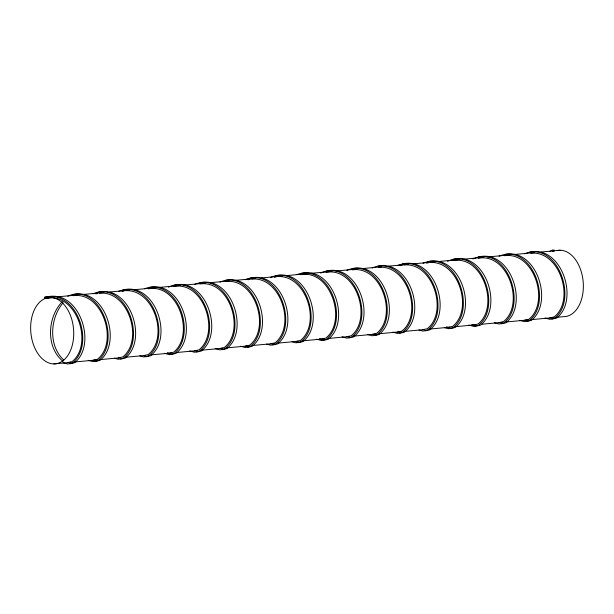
<?xml version="1.0" encoding="UTF-8"?>
<svg xmlns="http://www.w3.org/2000/svg" width="614" height="614" viewBox="0 0 614 614"><rect width="100%" height="100%" fill="white"/><g stroke="black" fill="none" stroke-linecap="round" stroke-linejoin="round"><path stroke-width="0.92" d="M62.344 301.589C47.416 316.916 45.528 347.301 63.05 361.354M63.15 302.725C49.957 318.021 48.207 345.759 63.733 360.004M524.486 253.843C557.374 239.936 578.657 300.062 554.496 318.298L549.822 319.326L545.025 318.006M67.724 296.186C100.612 282.286 121.894 342.405 97.733 360.641L93.052 361.677L88.255 360.349M93.098 293.83C125.985 279.93 147.268 340.056 123.107 358.292L118.433 359.32L114.434 358.215M118.471 291.481C151.359 277.574 172.641 337.7 148.481 355.936L143.806 356.972L139.808 355.859M144.635 288.687C177.561 277.044 197.693 334.914 173.862 353.587L169.18 354.616L164.383 353.288M168.443 287.214C201.515 271.611 223.696 332.888 199.235 351.231L194.561 352.267L189.764 350.939M194.6 284.42C227.487 270.521 248.77 330.647 224.609 348.882L219.935 349.911L215.138 348.583M219.973 282.072C252.861 268.164 274.143 328.29 249.99 346.526L245.308 347.562L240.511 346.235M245.354 279.715C278.242 265.816 299.525 325.942 275.364 344.178L270.682 345.206L266.691 344.101M270.728 277.367C303.615 263.46 324.898 323.586 300.737 341.821L296.063 342.858L292.064 341.745M296.892 274.573C329.818 262.93 349.949 320.792 326.111 339.473L321.437 340.501L316.64 339.174M320.692 273.1C353.764 257.489 375.952 318.773 351.492 337.117L346.81 338.153L342.013 336.825M346.856 270.306C379.744 256.406 401.026 316.532 376.866 334.768L372.191 335.797L367.395 334.469M372.23 267.957C405.117 254.05 426.4 314.176 402.239 332.412L397.565 333.448L392.768 332.12M397.603 265.601C430.491 251.702 451.774 311.82 427.62 330.063L422.939 331.092L418.94 329.987M422.985 263.252C455.872 249.345 477.155 309.471 452.994 327.707L448.312 328.743L444.321 327.63M447.575 261.334C480.647 245.73 502.828 307.008 478.367 325.359L473.693 326.387L468.896 325.059M472.949 258.985C506.02 243.374 528.201 304.659 503.749 323.002L499.067 324.038L494.27 322.711M499.105 256.192C531.993 242.292 553.275 302.41 529.122 320.654L524.44 321.682L519.644 320.354M549.791 251.533L552.239 250.167L554.227 250.044M67.609 362.628L72.053 361.646C94.295 343.986 75.959 290.445 45.006 298.573L44.707 297.23L46.817 297.038M92.983 360.28L97.426 359.29C118.932 342.221 102.576 291.443 73.189 295.71M95.101 360.08L96.874 359.689M118.356 357.924L122.808 356.941C144.075 339.964 128.341 290.361 99.506 293.193M143.737 355.575L148.181 354.585C169.226 337.654 154.091 289.355 125.816 290.668M194.484 350.87L198.936 349.88C220.672 332.665 203.679 280.844 173.754 286.469M219.866 348.514L224.31 347.532C245.807 330.455 229.459 279.685 200.072 283.952M245.239 346.166L249.683 345.175C271.181 328.106 254.833 277.328 225.445 281.596M247.35 345.966L249.131 345.575M270.613 343.809L275.064 342.827C296.324 325.85 280.598 276.246 251.755 279.078M295.994 341.461L300.438 340.471C321.483 323.54 306.348 275.233 278.073 276.553M346.741 336.756L351.185 335.766C372.928 318.551 355.936 266.729 326.011 272.355M372.115 334.4L376.566 333.417C398.064 316.34 381.708 265.57 352.321 269.838M397.496 332.051L401.94 331.061C423.207 314.084 407.473 264.481 378.638 267.313M399.607 331.852L401.387 331.46M422.869 329.695L427.313 328.713C448.581 311.735 432.855 262.132 404.012 264.964M498.998 322.642L503.442 321.652C525.185 304.429 508.185 252.615 478.268 258.241M524.371 320.285L528.823 319.303C550.321 302.226 533.965 251.448 504.578 255.723M549.745 317.937L554.196 316.947C575.456 299.97 559.73 250.366 530.887 253.198M551.863 317.737L553.644 317.346M69.796 363.833L74.471 362.797C97.503 344.876 79.521 289.701 47.769 296.854M95.17 361.477L99.844 360.449C123.138 342.29 104.464 286.277 72.191 294.674M120.544 359.129L125.225 358.092C148.511 339.933 129.846 283.921 97.572 292.318M196.672 352.068L201.346 351.039C224.64 332.88 205.966 276.868 173.693 285.264M222.045 349.711L226.727 348.683C249.783 330.739 231.724 275.463 199.918 282.755M247.427 347.363L252.101 346.334C275.394 328.175 256.721 272.163 224.448 280.56M272.8 345.007L277.474 343.978C300.768 325.819 282.095 269.807 249.821 278.203M348.929 337.953L353.603 336.925C376.896 318.758 358.223 262.746 325.95 271.15M374.302 335.597L378.984 334.569C402.04 316.624 383.98 261.349 352.175 268.64M399.676 333.248L404.357 332.22C427.643 314.053 408.978 258.041 376.697 266.445M425.057 330.892L429.731 329.864C453.025 311.705 434.351 255.693 402.078 264.089M501.185 323.839L505.859 322.81C529.145 304.644 510.48 248.632 478.206 257.036M526.559 321.483L531.233 320.454C554.296 302.51 536.237 247.235 504.424 254.526M551.932 319.134L556.614 318.106C579.9 299.939 561.227 243.927 528.953 252.331M44.822 297.199C77.026 288.956 95.615 344.868 72.352 362.997L67.678 364.025L62.881 362.697M51.806 297.529L45.006 298.573M95.753 293.868L97.634 293.53M122.946 289.969C155.219 281.573 173.885 337.585 150.599 355.744L145.917 356.772L144.321 356.327M122.071 291.343L123.944 291.005M148.319 287.613C180.593 279.216 199.266 335.229 175.972 353.388L171.298 354.424L169.694 353.979M148.381 288.826C178.306 283.2 195.298 335.014 173.555 352.236L169.111 353.219L167.284 352.712M248.01 279.754L249.883 279.416M275.195 275.855C307.468 267.451 326.141 323.471 302.856 341.63L298.174 342.658L296.577 342.213M274.32 277.229L276.2 276.891M300.576 273.499C332.849 265.102 351.515 321.114 328.229 339.273L323.555 340.302L321.951 339.864M300.637 274.711C330.555 269.086 347.555 320.899 325.811 338.122L321.368 339.105L319.541 338.598M400.267 265.639L402.139 265.302M427.451 261.741C459.725 253.336 478.398 309.349 455.104 327.515L450.43 328.544L448.834 328.099M426.576 263.114L428.449 262.777M430.322 262.439C458.604 261.119 473.732 309.425 452.695 326.356L448.243 327.346L446.424 326.832M452.825 259.384C485.098 250.988 503.772 307 480.486 325.159L475.804 326.188L474.208 325.75M452.886 260.597C482.811 254.963 499.804 306.785 478.068 324.008L473.624 324.99L471.798 324.484M50.509 297.491L52.42 297.314M57.186 296.869L77.234 295.012M83.911 294.39L103.95 292.533M109.676 292.003L129.723 290.146M134.489 289.701L155.488 287.759M158.351 287.49L180.301 285.456M183.164 285.188L205.114 283.154M209.888 282.716L228.976 280.943M235.653 280.322L255.693 278.464M261.426 277.935L282.417 275.985M286.239 275.632L307.23 273.69M311.052 273.337L332.044 271.388M335.866 271.035L356.857 269.086M361.631 268.648L381.67 266.791M388.355 266.169L408.394 264.312M413.168 263.866L435.119 261.833M438.933 261.48L459.932 259.53M462.795 259.269L483.786 257.32M487.608 256.967L509.559 254.933M514.325 254.488L534.372 252.63M541.049 252.016L560.137 250.243M554.058 251.318L552.646 251.448L552.239 250.167M53.863 363.902A33.294 21.421 84.7 0 0 69.958 314.253A33.294 21.421 84.7 0 0 32.742 313.931A33.294 21.421 84.7 0 0 53.863 363.902L71.04 362.314M74.862 361.961L96.812 359.927M99.675 359.658L119.715 357.801M125.44 357.271L145.48 355.414M151.205 354.877L171.252 353.019M176.978 352.49L197.017 350.632M201.791 350.195L222.782 348.245M226.604 347.892L248.555 345.859M252.369 345.505L274.32 343.464M278.134 343.111L298.181 341.254M302.948 340.816L323.946 338.867M328.72 338.421L349.711 336.48M353.534 336.127L375.484 334.093M379.298 333.732L401.249 331.698M404.112 331.437L424.151 329.58M429.884 329.043L449.924 327.185M455.649 326.656L475.689 324.798M481.414 324.269L502.413 322.319M506.228 321.966L528.178 319.932M531.041 319.671L553.951 317.545M556.814 317.277L563.491 316.663A33.294 21.421 84.7 0 0 583.146 281.465A33.294 21.421 84.7 0 0 557.351 250.504"/></g></svg>
